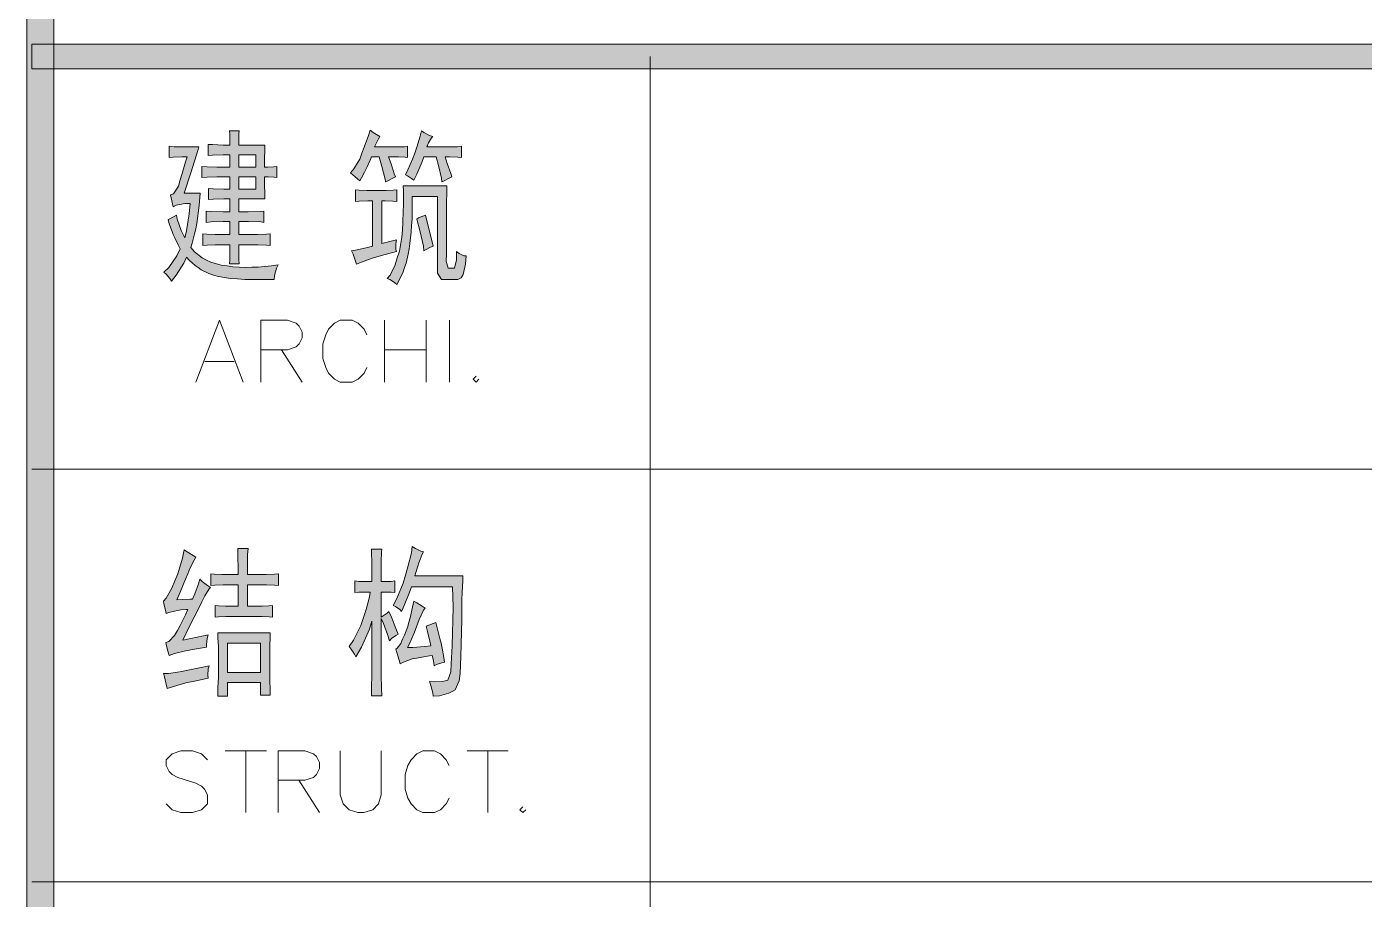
# Model space of a CAD drawing. Header units: millimetres. Extents: x 805 to 6044844, y 120 to 7887884.
# Drawn here: x 6035803 to 6039287, y 7867527 to 7869800 of the extents above; entities that cross this region are included whole.
import ezdxf

# ---------------------------------------------------------------- set-up
doc = ezdxf.new("R2010")
doc.units = ezdxf.units.MM

msp = doc.modelspace()

# ---------------------------------------------------------------- hatches: boundary and pattern name
h = msp.add_hatch(color=0)
h.dxf.hatch_style = 2
h.paths.add_polyline_path([(6035873.4, 7800292.4), (6035803.1, 7800292.4), (6035803.1, 7886384.4), (6035873.4, 7886384.4)])
h = msp.add_hatch(color=0)
h.dxf.hatch_style = 2
h.paths.add_polyline_path([(6035816, 7869690.5), (6035816, 7869754.9), (6043344, 7869754.9), (6043344, 7869690.5)])
h = msp.add_hatch(color=0)
h.paths.add_polyline_path([(6036332.3, 7869491.9), (6036332.3, 7869502.6), (6036331.7, 7869521.4), (6036331.2, 7869528.9), (6036356.4, 7869528.9), (6036355.9, 7869521.4), (6036355.4, 7869502.6), (6036355.4, 7869491.9), (6036423.5, 7869491.9), (6036423, 7869481.7), (6036422.4, 7869453.3), (6036422.4, 7869434.5), (6036431, 7869434.5), (6036447.1, 7869435.5), (6036454.1, 7869436.1), (6036454.1, 7869407.6), (6036447.7, 7869408.2), (6036432.1, 7869409.2), (6036422.4, 7869409.2), (6036422.4, 7869390.5), (6036423, 7869362), (6036423.5, 7869351.8), (6036355.4, 7869351.8), (6036355.4, 7869318), (6036380, 7869318), (6036412.8, 7869318.5), (6036420.8, 7869319.6), (6036420.8, 7869290.6), (6036413.3, 7869291.7), (6036380.6, 7869292.8), (6036355.4, 7869292.8), (6036355.4, 7869259), (6036393.5, 7869259), (6036405.3, 7869259), (6036427.3, 7869259.5), (6036437.5, 7869260.6), (6036437.5, 7869230), (6036427.3, 7869231.1), (6036405.3, 7869231.6), (6036393.5, 7869231.6), (6036355.4, 7869231.6), (6036355.4, 7869217.7), (6036355.9, 7869193), (6036356.4, 7869182.8), (6036331.2, 7869182.8), (6036331.7, 7869193), (6036332.3, 7869217.7), (6036332.3, 7869231.6), (6036303.3, 7869231.6), (6036293.6, 7869231.6), (6036272.7, 7869231.1), (6036261.4, 7869230), (6036261.4, 7869260.6), (6036272.2, 7869259.5), (6036293.6, 7869259), (6036304.4, 7869259), (6036332.3, 7869259), (6036332.3, 7869292.8), (6036314.6, 7869292.8), (6036283.4, 7869291.7), (6036270.6, 7869290.6), (6036270.6, 7869319.6), (6036284, 7869318.5), (6036315.1, 7869318), (6036332.3, 7869318), (6036332.3, 7869351.8), (6036316.2, 7869351.8), (6036288.3, 7869350.7), (6036276.5, 7869350.2), (6036276.5, 7869378.7), (6036288.3, 7869378.1), (6036316.2, 7869377), (6036332.3, 7869377), (6036332.3, 7869409.2), (6036309.7, 7869409.2), (6036297.9, 7869409.2), (6036272.7, 7869408.2), (6036258.8, 7869407.6), (6036258.8, 7869436.1), (6036272.7, 7869435.5), (6036297.9, 7869434.5), (6036309.7, 7869434.5), (6036332.3, 7869434.5), (6036332.3, 7869466.7), (6036315.1, 7869466.7), (6036286.7, 7869465.6), (6036275.4, 7869465.1), (6036275.4, 7869493.5), (6036286.7, 7869493), (6036315.1, 7869491.9)])
h.paths.add_polyline_path([(6036399.4, 7869377), (6036399.4, 7869409.2), (6036355.4, 7869409.2), (6036355.4, 7869377)])
h.paths.add_polyline_path([(6036399.4, 7869434.5), (6036399.4, 7869466.7), (6036355.4, 7869466.7), (6036355.4, 7869434.5)])
h = msp.add_hatch(color=0)
h.dxf.hatch_style = 2
h.paths.add_polyline_path([(6036722.4, 7869513.9), (6036719.2, 7869508), (6036712.2, 7869494.6), (6036708.5, 7869487.1), (6036753, 7869487.1), (6036766.5, 7869487.1), (6036787.4, 7869487.6), (6036794.9, 7869488.7), (6036794.9, 7869459.7), (6036788.5, 7869460.8), (6036771.3, 7869461.3), (6036760.5, 7869461.3), (6036745.5, 7869461.3), (6036752, 7869443.1), (6036760.5, 7869416.8), (6036763.2, 7869409.2), (6036756.3, 7869405.5), (6036743.4, 7869399), (6036738, 7869395.8), (6036736.4, 7869403.3), (6036728.3, 7869436.1), (6036721.4, 7869461.3), (6036701, 7869461.3), (6036697.2, 7869452.2), (6036689.7, 7869435.5), (6036686.5, 7869428.6), (6036682.7, 7869421.6), (6036675.2, 7869406.6), (6036670.4, 7869399), (6036665, 7869403.9), (6036652.7, 7869414.1), (6036646.8, 7869419.4), (6036655.4, 7869429.6), (6036670.4, 7869455.4), (6036676.3, 7869471), (6036682.2, 7869486.5), (6036692.9, 7869516.6), (6036697.2, 7869530.5), (6036705.3, 7869524.6), (6036718.2, 7869516.6)])
h = msp.add_hatch(color=0)
h.dxf.hatch_style = 2
h.paths.add_polyline_path([(6036811, 7869400.7), (6036805.6, 7869405), (6036794.9, 7869411.9), (6036789.5, 7869414.1), (6036796, 7869427), (6036808.3, 7869455.4), (6036813.7, 7869471), (6036819.6, 7869486.5), (6036828.2, 7869515.5), (6036831.4, 7869528.9), (6036837.8, 7869524.6), (6036852.3, 7869517.1), (6036860.9, 7869513.9), (6036857.7, 7869511.2), (6036849.6, 7869497.8), (6036845.3, 7869487.1), (6036891, 7869487.1), (6036901.7, 7869487.1), (6036924.2, 7869487.6), (6036935.5, 7869488.7), (6036935.5, 7869459.7), (6036925.8, 7869460.8), (6036904.4, 7869461.3), (6036892.6, 7869461.3), (6036898.5, 7869443.6), (6036907.6, 7869417.8), (6036910.3, 7869409.2), (6036903.3, 7869405.5), (6036890.4, 7869399), (6036884.5, 7869395.8), (6036883.4, 7869405.5), (6036875.9, 7869438.8), (6036869.5, 7869461.3), (6036837.8, 7869461.3), (6036831.9, 7869446.3), (6036819, 7869415.7)])
h = msp.add_hatch(color=0)
h.dxf.hatch_style = 2
h.paths.add_polyline_path([(6036251.2, 7869487.1), (6036249.6, 7869480.1), (6036230.3, 7869420), (6036213.1, 7869366.8), (6036255, 7869366.8), (6036251.8, 7869334.1), (6036245.9, 7869287.4), (6036243.2, 7869274), (6036240, 7869260.6), (6036234.1, 7869235.9), (6036230.8, 7869225.2), (6036240, 7869213.9), (6036260.4, 7869197.8), (6036271.6, 7869191.9), (6036282.9, 7869186.5), (6036309.7, 7869179), (6036324.8, 7869176.9), (6036339.8, 7869174.7), (6036372.5, 7869173.1), (6036389.2, 7869173.6), (6036406.3, 7869174.2), (6036440.7, 7869176.9), (6036457.9, 7869179.5), (6036453.6, 7869171), (6036448.2, 7869152.2), (6036447.7, 7869142), (6036418.7, 7869141.4), (6036370.9, 7869142), (6036352.1, 7869143.1), (6036333.4, 7869144.1), (6036302.2, 7869149.5), (6036289.9, 7869153.2), (6036277.5, 7869157), (6036257.1, 7869166.7), (6036249.6, 7869172.6), (6036241.6, 7869178.5), (6036226.6, 7869191.9), (6036219.6, 7869199.9), (6036212.1, 7869184.4), (6036192.2, 7869153.2), (6036180.4, 7869137.1), (6036176.1, 7869144.1), (6036165.9, 7869155.9), (6036160, 7869160.8), (6036172.9, 7869172.6), (6036194.4, 7869203.2), (6036202.9, 7869221.4), (6036197.6, 7869231.6), (6036188.4, 7869250.4), (6036184.7, 7869259), (6036181.5, 7869267), (6036174.5, 7869286.9), (6036171.3, 7869297.6), (6036174.5, 7869298.7), (6036185.2, 7869304.6), (6036193.3, 7869309.4), (6036194.9, 7869299.2), (6036205.6, 7869269.7), (6036214.7, 7869250.4), (6036219, 7869268.1), (6036226, 7869312.6), (6036228.7, 7869340), (6036214.7, 7869340), (6036192.2, 7869335.7), (6036184.2, 7869331.4), (6036177.7, 7869362), (6036185.2, 7869365.2), (6036198.1, 7869385.1), (6036202.9, 7869401.7), (6036208.3, 7869417.8), (6036216.9, 7869447.9), (6036220.6, 7869461.3), (6036208.3, 7869461.3), (6036184.7, 7869460.8), (6036174, 7869459.7), (6036174, 7869488.7), (6036186.8, 7869487.6), (6036225.5, 7869487.1)])
h = msp.add_hatch(color=0)
h.dxf.hatch_style = 2
h.paths.add_polyline_path([(6036897.4, 7869385.6), (6036896.9, 7869370.1), (6036896.3, 7869340.6), (6036896.3, 7869326.6), (6036896.3, 7869208), (6036895.3, 7869189.7), (6036901.2, 7869171), (6036907.6, 7869171), (6036912.4, 7869171), (6036917.3, 7869171), (6036922.1, 7869193), (6036922.6, 7869215), (6036929.1, 7869209.6), (6036941.9, 7869203.7), (6036947.9, 7869203.2), (6036945.7, 7869181.2), (6036940.3, 7869154.9), (6036937.1, 7869150.6), (6036934.4, 7869146.3), (6036925.8, 7869142), (6036920.5, 7869142), (6036893.6, 7869142), (6036883.4, 7869142), (6036873.3, 7869158.1), (6036873.3, 7869174.2), (6036873.3, 7869358.3), (6036807.2, 7869358.3), (6036807.2, 7869337.3), (6036806.7, 7869299.2), (6036805.6, 7869282.6), (6036804.6, 7869265.4), (6036801.3, 7869235.4), (6036799.2, 7869221.4), (6036797, 7869208), (6036791.1, 7869183.8), (6036787.4, 7869172.6), (6036783.6, 7869161.8), (6036773.4, 7869139.8), (6036767, 7869128.6), (6036761.1, 7869133.9), (6036748.7, 7869141.4), (6036741.8, 7869144.1), (6036749.3, 7869153.2), (6036762.7, 7869180.1), (6036768.1, 7869197.8), (6036774, 7869215.5), (6036780.4, 7869252), (6036781.5, 7869270.8), (6036782.6, 7869289), (6036783.6, 7869320.7), (6036784.2, 7869334.1), (6036784.2, 7869347), (6036784.2, 7869372.8), (6036783.6, 7869385.6)])
h = msp.add_hatch(color=0)
h.dxf.hatch_style = 2
h.paths.add_polyline_path([(6036730, 7869373.8), (6036739.1, 7869373.8), (6036757.3, 7869374.4), (6036767, 7869375.4), (6036767, 7869344.8), (6036756.3, 7869345.9), (6036736.4, 7869346.5), (6036727.8, 7869346.5), (6036727.8, 7869235.4), (6036765.9, 7869245), (6036764.8, 7869235.4), (6036764.8, 7869219.8), (6036765.9, 7869215), (6036756.8, 7869212.3), (6036733.2, 7869205.8), (6036718.2, 7869201.6), (6036703.1, 7869197.3), (6036675.2, 7869187.1), (6036661.8, 7869181.2), (6036659.7, 7869189.7), (6036653.7, 7869207.5), (6036648.9, 7869216.6), (6036659.7, 7869218.2), (6036687, 7869224.1), (6036703.7, 7869228.4), (6036703.7, 7869346.5), (6036691.3, 7869346.5), (6036669.3, 7869345.9), (6036659.1, 7869344.8), (6036659.1, 7869375.4), (6036669.3, 7869374.4), (6036689.2, 7869373.8), (6036698.3, 7869373.8)])
h = msp.add_hatch(color=0)
h.dxf.hatch_style = 2
h.paths.add_polyline_path([(6036862, 7869228.4), (6036855, 7869225.7), (6036843.2, 7869219.8), (6036837.8, 7869216.6), (6036836.8, 7869228.4), (6036827.1, 7869269.7), (6036819, 7869299.2), (6036823.9, 7869301.9), (6036835.1, 7869306.7), (6036841.6, 7869309.4)])
h = msp.add_hatch(color=0)
h.dxf.hatch_style = 2
h.paths.add_polyline_path([(6036243.7, 7868418.5), (6036238.9, 7868410.5), (6036227.6, 7868388.5), (6036222.3, 7868374.5), (6036216.4, 7868361.1), (6036202.4, 7868327.3), (6036194.4, 7868307.4), (6036208.3, 7868308), (6036228.7, 7868309.1), (6036234.6, 7868309.1), (6036240.5, 7868322.5), (6036250.2, 7868348.8), (6036253.9, 7868361.1), (6036260.4, 7868355.2), (6036274.3, 7868344.5), (6036281.8, 7868339.1), (6036278.6, 7868335.9), (6036267.3, 7868317.1), (6036259.3, 7868302.1), (6036251.8, 7868287), (6036226.6, 7868237.1), (6036209.4, 7868202.3), (6036230.3, 7868206.5), (6036263.6, 7868213.5), (6036275.4, 7868216.2), (6036273.2, 7868206.5), (6036271.6, 7868190.4), (6036271.6, 7868184), (6036265.7, 7868182.9), (6036245.3, 7868179.7), (6036230.8, 7868177), (6036216.4, 7868174.3), (6036187.9, 7868166.8), (6036174, 7868162), (6036171.3, 7868170.6), (6036167, 7868187.2), (6036165.4, 7868195.8), (6036172.9, 7868198.5), (6036187.9, 7868214.1), (6036195.4, 7868226.9), (6036202.9, 7868239.8), (6036216.4, 7868267.7), (6036222.3, 7868281.7), (6036218, 7868281.7), (6036204.5, 7868280.6), (6036196, 7868279.5), (6036187.9, 7868277.9), (6036172.9, 7868274.2), (6036166.4, 7868271.5), (6036164.3, 7868280.1), (6036160.5, 7868296.2), (6036158.9, 7868303.7), (6036165.9, 7868311.2), (6036180.9, 7868337.5), (6036188.4, 7868356.3), (6036196.5, 7868374.5), (6036208.8, 7868415.3), (6036213.1, 7868437.3), (6036220.6, 7868432), (6036236.2, 7868422.8)])
h = msp.add_hatch(color=0)
h.dxf.hatch_style = 2
h.paths.add_polyline_path([(6036353.7, 7868372.9), (6036353.7, 7868387.4), (6036353.2, 7868421.2), (6036352.7, 7868440.5), (6036379.5, 7868440.5), (6036378.4, 7868425.5), (6036377.9, 7868391.7), (6036377.9, 7868372.9), (6036414.9, 7868372.9), (6036426.7, 7868372.9), (6036448.7, 7868374), (6036458.9, 7868374.5), (6036458.9, 7868344.5), (6036448.7, 7868345), (6036427.3, 7868346.1), (6036416, 7868346.1), (6036377.9, 7868346.1), (6036377.9, 7868290.3), (6036406.9, 7868290.3), (6036416, 7868290.3), (6036433.7, 7868291.3), (6036442.8, 7868291.9), (6036442.8, 7868261.8), (6036434.8, 7868262.4), (6036416.5, 7868263.4), (6036405.8, 7868263.4), (6036332.3, 7868263.4), (6036321.5, 7868263.4), (6036302.8, 7868262.4), (6036294.2, 7868261.8), (6036294.2, 7868291.9), (6036302.8, 7868291.3), (6036320.5, 7868290.3), (6036329.6, 7868290.3), (6036353.7, 7868290.3), (6036353.7, 7868346.1), (6036325.8, 7868346.1), (6036314.6, 7868346.1), (6036293.1, 7868345), (6036282.9, 7868344.5), (6036282.9, 7868374.5), (6036291, 7868374), (6036311.3, 7868372.9), (6036323.7, 7868372.9)])
h = msp.add_hatch(color=0)
h.dxf.hatch_style = 2
h.paths.add_polyline_path([(6036747.7, 7868200.6), (6036742.8, 7868216.7), (6036732.1, 7868245.7), (6036726.2, 7868258.1), (6036726.2, 7868129.8), (6036726.2, 7868112.1), (6036727.3, 7868075.6), (6036727.8, 7868057.3), (6036701, 7868057.3), (6036701.5, 7868076.7), (6036702.1, 7868113.2), (6036702.1, 7868129.8), (6036702.1, 7868251.6), (6036695.6, 7868230.2), (6036674.7, 7868184), (6036660.7, 7868158.8), (6036657, 7868165.2), (6036647.8, 7868178.6), (6036643, 7868185.6), (6036654.3, 7868202.3), (6036673.1, 7868239.8), (6036680, 7868260.7), (6036687.6, 7868281.7), (6036696.1, 7868315), (6036697.2, 7868327.3), (6036687, 7868327.3), (6036667.7, 7868326.8), (6036658, 7868325.7), (6036658, 7868356.3), (6036667.7, 7868355.2), (6036689.7, 7868354.7), (6036702.1, 7868354.7), (6036702.1, 7868393.3), (6036702.1, 7868406.2), (6036701.5, 7868428.7), (6036701, 7868438.9), (6036727.8, 7868438.9), (6036727.3, 7868430.3), (6036726.2, 7868407.8), (6036726.2, 7868393.3), (6036726.2, 7868354.7), (6036734.8, 7868354.7), (6036752.5, 7868355.2), (6036761.6, 7868356.3), (6036761.6, 7868325.7), (6036752.5, 7868326.8), (6036734.8, 7868327.3), (6036726.2, 7868327.3), (6036726.2, 7868261.8), (6036731.6, 7868265), (6036741.8, 7868272.6), (6036746.6, 7868276.9), (6036753, 7868261.8), (6036764.8, 7868232.3), (6036770.7, 7868217.8), (6036764.8, 7868214.1), (6036753.6, 7868206)])
h = msp.add_hatch(color=0)
h.dxf.hatch_style = 2
h.paths.add_polyline_path([(6036836.8, 7868432), (6036833.5, 7868426), (6036827.6, 7868412.1), (6036824.4, 7868403.5), (6036821.7, 7868394.9), (6036816.4, 7868378.3), (6036813.7, 7868369.7), (6036939.3, 7868369.7), (6036938.7, 7868356.8), (6036937.1, 7868325.7), (6036936.6, 7868307.4), (6036936.6, 7868255.9), (6036933.9, 7868159.3), (6036931.8, 7868114.8), (6036929.1, 7868096), (6036918.9, 7868072.9), (6036910.8, 7868068.1), (6036902.8, 7868063.8), (6036878.6, 7868057.3), (6036862, 7868055.7), (6036860.9, 7868064.9), (6036855.5, 7868084.2), (6036851.8, 7868094.4), (6036865.2, 7868093.3), (6036885.6, 7868094.4), (6036892.6, 7868096), (6036899.5, 7868097.6), (6036907.6, 7868119.6), (6036908.7, 7868140), (6036911.4, 7868187.2), (6036913.5, 7868287.6), (6036912.4, 7868341.3), (6036805.1, 7868341.3), (6036799.2, 7868324.1), (6036786.3, 7868291.9), (6036779.3, 7868276.9), (6036774.5, 7868281.7), (6036763.8, 7868289.7), (6036757.9, 7868291.9), (6036767.5, 7868310.7), (6036783.6, 7868350.4), (6036789.5, 7868371.3), (6036796, 7868392.8), (6036805.1, 7868429.8), (6036807.2, 7868445.9), (6036815.3, 7868440.5), (6036829.8, 7868434.1)])
h = msp.add_hatch(color=0)
h.dxf.hatch_style = 2
h.paths.add_polyline_path([(6036859.3, 7868162), (6036852.3, 7868160.9), (6036832.5, 7868157.7), (6036819.6, 7868155), (6036806.7, 7868152.9), (6036784.7, 7868144.8), (6036775.6, 7868140), (6036773.4, 7868150.2), (6036767.5, 7868169.5), (6036764.3, 7868178.6), (6036768.1, 7868180.8), (6036777.2, 7868193.1), (6036782, 7868204.4), (6036787.4, 7868215.1), (6036795.4, 7868237.7), (6036798.7, 7868248.9), (6036801.9, 7868260.2), (6036808.3, 7868287.6), (6036811, 7868303.7), (6036819, 7868299.4), (6036833.5, 7868290.3), (6036840.5, 7868285.4), (6036836.8, 7868280.1), (6036825.5, 7868255.9), (6036818, 7868237.1), (6036811, 7868218.4), (6036799.2, 7868190.4), (6036794.9, 7868182.4), (6036808.9, 7868182.9), (6036838.9, 7868185.6), (6036855.5, 7868187.2), (6036852.9, 7868199), (6036847, 7868224.3), (6036843.2, 7868238.2), (6036868.4, 7868247.9), (6036872.2, 7868233.9), (6036879.2, 7868206.5), (6036882.4, 7868194.2), (6036885.6, 7868181.3), (6036889.9, 7868156.6), (6036891, 7868144.8), (6036884, 7868143.2), (6036870.6, 7868138.4), (6036864.7, 7868135.2), (6036863.1, 7868142.7), (6036860.9, 7868156.1)])
h = msp.add_hatch(color=0)
h.paths.add_polyline_path([(6036437.5, 7868221), (6036436.9, 7868210.3), (6036436.4, 7868185.6), (6036436.4, 7868172.2), (6036436.4, 7868114.8), (6036436.4, 7868098.7), (6036436.9, 7868070.8), (6036437.5, 7868059), (6036412.2, 7868059), (6036412.2, 7868091.2), (6036325.8, 7868091.2), (6036325.8, 7868055.7), (6036300.6, 7868055.7), (6036301.2, 7868077.7), (6036302.2, 7868106.2), (6036302.2, 7868113.2), (6036302.2, 7868175.4), (6036302.2, 7868185.6), (6036301.2, 7868208.2), (6036300.6, 7868221)])
h.paths.add_polyline_path([(6036412.2, 7868118), (6036412.2, 7868194.2), (6036325.8, 7868194.2), (6036325.8, 7868118)])
h = msp.add_hatch(color=0)
h.dxf.hatch_style = 2
h.paths.add_polyline_path([(6036278.1, 7868135.2), (6036275.9, 7868127.1), (6036274.9, 7868111), (6036275.4, 7868103), (6036263.6, 7868100.3), (6036236.2, 7868094.4), (6036220.6, 7868091.2), (6036205.6, 7868087.4), (6036179.9, 7868079.9), (6036169.1, 7868075.6), (6036166.4, 7868086.9), (6036161.6, 7868106.2), (6036158.9, 7868114.8), (6036172.3, 7868115.3), (6036196, 7868118.5), (6036206.7, 7868120.7), (6036218, 7868122.8), (6036253.4, 7868129.8)])

# ---------------------------------------------------------------- linework, layer by layer
at = {"color": 0, "lineweight": 0}
for points in [[(6035873.4, 7800292.4), (6035803.1, 7800292.4), (6035803.1, 7886384.4), (6035873.4, 7886384.4)], [(6035816, 7869690.5), (6035816, 7869754.9), (6043344, 7869754.9), (6043344, 7869690.5)], [(6036332.3, 7869491.9), (6036332.3, 7869502.6), (6036331.7, 7869521.4), (6036331.2, 7869528.9), (6036356.4, 7869528.9), (6036355.9, 7869521.4), (6036355.4, 7869502.6), (6036355.4, 7869491.9), (6036423.5, 7869491.9), (6036423, 7869481.7), (6036422.4, 7869453.3), (6036422.4, 7869434.5), (6036431, 7869434.5), (6036447.1, 7869435.5), (6036454.1, 7869436.1), (6036454.1, 7869407.6), (6036447.7, 7869408.2), (6036432.1, 7869409.2), (6036422.4, 7869409.2), (6036422.4, 7869390.5), (6036423, 7869362), (6036423.5, 7869351.8), (6036355.4, 7869351.8), (6036355.4, 7869318), (6036380, 7869318), (6036412.8, 7869318.5), (6036420.8, 7869319.6), (6036420.8, 7869290.6), (6036413.3, 7869291.7), (6036380.6, 7869292.8), (6036355.4, 7869292.8), (6036355.4, 7869259), (6036393.5, 7869259), (6036405.3, 7869259), (6036427.3, 7869259.5), (6036437.5, 7869260.6), (6036437.5, 7869230), (6036427.3, 7869231.1), (6036405.3, 7869231.6), (6036393.5, 7869231.6), (6036355.4, 7869231.6), (6036355.4, 7869217.7), (6036355.9, 7869193), (6036356.4, 7869182.8), (6036331.2, 7869182.8), (6036331.7, 7869193), (6036332.3, 7869217.7), (6036332.3, 7869231.6), (6036303.3, 7869231.6), (6036293.6, 7869231.6), (6036272.7, 7869231.1), (6036261.4, 7869230), (6036261.4, 7869260.6), (6036272.2, 7869259.5), (6036293.6, 7869259), (6036304.4, 7869259), (6036332.3, 7869259), (6036332.3, 7869292.8), (6036314.6, 7869292.8), (6036283.4, 7869291.7), (6036270.6, 7869290.6), (6036270.6, 7869319.6), (6036284, 7869318.5), (6036315.1, 7869318), (6036332.3, 7869318), (6036332.3, 7869351.8), (6036316.2, 7869351.8), (6036288.3, 7869350.7), (6036276.5, 7869350.2), (6036276.5, 7869378.7), (6036288.3, 7869378.1), (6036316.2, 7869377), (6036332.3, 7869377), (6036332.3, 7869409.2), (6036309.7, 7869409.2), (6036297.9, 7869409.2), (6036272.7, 7869408.2), (6036258.8, 7869407.6), (6036258.8, 7869436.1), (6036272.7, 7869435.5), (6036297.9, 7869434.5), (6036309.7, 7869434.5), (6036332.3, 7869434.5), (6036332.3, 7869466.7), (6036315.1, 7869466.7), (6036286.7, 7869465.6), (6036275.4, 7869465.1), (6036275.4, 7869493.5), (6036286.7, 7869493), (6036315.1, 7869491.9)], [(6036722.4, 7869513.9), (6036719.2, 7869508), (6036712.2, 7869494.6), (6036708.5, 7869487.1), (6036753, 7869487.1), (6036766.5, 7869487.1), (6036787.4, 7869487.6), (6036794.9, 7869488.7), (6036794.9, 7869459.7), (6036788.5, 7869460.8), (6036771.3, 7869461.3), (6036760.5, 7869461.3), (6036745.5, 7869461.3), (6036752, 7869443.1), (6036760.5, 7869416.8), (6036763.2, 7869409.2), (6036756.3, 7869405.5), (6036743.4, 7869399), (6036738, 7869395.8), (6036736.4, 7869403.3), (6036728.3, 7869436.1), (6036721.4, 7869461.3), (6036701, 7869461.3), (6036697.2, 7869452.2), (6036689.7, 7869435.5), (6036686.5, 7869428.6), (6036682.7, 7869421.6), (6036675.2, 7869406.6), (6036670.4, 7869399), (6036665, 7869403.9), (6036652.7, 7869414.1), (6036646.8, 7869419.4), (6036655.4, 7869429.6), (6036670.4, 7869455.4), (6036676.3, 7869471), (6036682.2, 7869486.5), (6036692.9, 7869516.6), (6036697.2, 7869530.5), (6036705.3, 7869524.6), (6036718.2, 7869516.6)], [(6036811, 7869400.7), (6036805.6, 7869405), (6036794.9, 7869411.9), (6036789.5, 7869414.1), (6036796, 7869427), (6036808.3, 7869455.4), (6036813.7, 7869471), (6036819.6, 7869486.5), (6036828.2, 7869515.5), (6036831.4, 7869528.9), (6036837.8, 7869524.6), (6036852.3, 7869517.1), (6036860.9, 7869513.9), (6036857.7, 7869511.2), (6036849.6, 7869497.8), (6036845.3, 7869487.1), (6036891, 7869487.1), (6036901.7, 7869487.1), (6036924.2, 7869487.6), (6036935.5, 7869488.7), (6036935.5, 7869459.7), (6036925.8, 7869460.8), (6036904.4, 7869461.3), (6036892.6, 7869461.3), (6036898.5, 7869443.6), (6036907.6, 7869417.8), (6036910.3, 7869409.2), (6036903.3, 7869405.5), (6036890.4, 7869399), (6036884.5, 7869395.8), (6036883.4, 7869405.5), (6036875.9, 7869438.8), (6036869.5, 7869461.3), (6036837.8, 7869461.3), (6036831.9, 7869446.3), (6036819, 7869415.7)], [(6036251.2, 7869487.1), (6036249.6, 7869480.1), (6036230.3, 7869420), (6036213.1, 7869366.8), (6036255, 7869366.8), (6036251.8, 7869334.1), (6036245.9, 7869287.4), (6036243.2, 7869274), (6036240, 7869260.6), (6036234.1, 7869235.9), (6036230.8, 7869225.2), (6036240, 7869213.9), (6036260.4, 7869197.8), (6036271.6, 7869191.9), (6036282.9, 7869186.5), (6036309.7, 7869179), (6036324.8, 7869176.9), (6036339.8, 7869174.7), (6036372.5, 7869173.1), (6036389.2, 7869173.6), (6036406.3, 7869174.2), (6036440.7, 7869176.9), (6036457.9, 7869179.5), (6036453.6, 7869171), (6036448.2, 7869152.2), (6036447.7, 7869142), (6036418.7, 7869141.4), (6036370.9, 7869142), (6036352.1, 7869143.1), (6036333.4, 7869144.1), (6036302.2, 7869149.5), (6036289.9, 7869153.2), (6036277.5, 7869157), (6036257.1, 7869166.7), (6036249.6, 7869172.6), (6036241.6, 7869178.5), (6036226.6, 7869191.9), (6036219.6, 7869199.9), (6036212.1, 7869184.4), (6036192.2, 7869153.2), (6036180.4, 7869137.1), (6036176.1, 7869144.1), (6036165.9, 7869155.9), (6036160, 7869160.8), (6036172.9, 7869172.6), (6036194.4, 7869203.2), (6036202.9, 7869221.4), (6036197.6, 7869231.6), (6036188.4, 7869250.4), (6036184.7, 7869259), (6036181.5, 7869267), (6036174.5, 7869286.9), (6036171.3, 7869297.6), (6036174.5, 7869298.7), (6036185.2, 7869304.6), (6036193.3, 7869309.4), (6036194.9, 7869299.2), (6036205.6, 7869269.7), (6036214.7, 7869250.4), (6036219, 7869268.1), (6036226, 7869312.6), (6036228.7, 7869340), (6036214.7, 7869340), (6036192.2, 7869335.7), (6036184.2, 7869331.4), (6036177.7, 7869362), (6036185.2, 7869365.2), (6036198.1, 7869385.1), (6036202.9, 7869401.7), (6036208.3, 7869417.8), (6036216.9, 7869447.9), (6036220.6, 7869461.3), (6036208.3, 7869461.3), (6036184.7, 7869460.8), (6036174, 7869459.7), (6036174, 7869488.7), (6036186.8, 7869487.6), (6036225.5, 7869487.1)], [(6036399.4, 7869434.5), (6036399.4, 7869466.7), (6036355.4, 7869466.7), (6036355.4, 7869434.5)], [(6036399.4, 7869377), (6036399.4, 7869409.2), (6036355.4, 7869409.2), (6036355.4, 7869377)], [(6036897.4, 7869385.6), (6036896.9, 7869370.1), (6036896.3, 7869340.6), (6036896.3, 7869326.6), (6036896.3, 7869208), (6036895.3, 7869189.7), (6036901.2, 7869171), (6036907.6, 7869171), (6036912.4, 7869171), (6036917.3, 7869171), (6036922.1, 7869193), (6036922.6, 7869215), (6036929.1, 7869209.6), (6036941.9, 7869203.7), (6036947.9, 7869203.2), (6036945.7, 7869181.2), (6036940.3, 7869154.9), (6036937.1, 7869150.6), (6036934.4, 7869146.3), (6036925.8, 7869142), (6036920.5, 7869142), (6036893.6, 7869142), (6036883.4, 7869142), (6036873.3, 7869158.1), (6036873.3, 7869174.2), (6036873.3, 7869358.3), (6036807.2, 7869358.3), (6036807.2, 7869337.3), (6036806.7, 7869299.2), (6036805.6, 7869282.6), (6036804.6, 7869265.4), (6036801.3, 7869235.4), (6036799.2, 7869221.4), (6036797, 7869208), (6036791.1, 7869183.8), (6036787.4, 7869172.6), (6036783.6, 7869161.8), (6036773.4, 7869139.8), (6036767, 7869128.6), (6036761.1, 7869133.9), (6036748.7, 7869141.4), (6036741.8, 7869144.1), (6036749.3, 7869153.2), (6036762.7, 7869180.1), (6036768.1, 7869197.8), (6036774, 7869215.5), (6036780.4, 7869252), (6036781.5, 7869270.8), (6036782.6, 7869289), (6036783.6, 7869320.7), (6036784.2, 7869334.1), (6036784.2, 7869347), (6036784.2, 7869372.8), (6036783.6, 7869385.6)], [(6036730, 7869373.8), (6036739.1, 7869373.8), (6036757.3, 7869374.4), (6036767, 7869375.4), (6036767, 7869344.8), (6036756.3, 7869345.9), (6036736.4, 7869346.5), (6036727.8, 7869346.5), (6036727.8, 7869235.4), (6036765.9, 7869245), (6036764.8, 7869235.4), (6036764.8, 7869219.8), (6036765.9, 7869215), (6036756.8, 7869212.3), (6036733.2, 7869205.8), (6036718.2, 7869201.6), (6036703.1, 7869197.3), (6036675.2, 7869187.1), (6036661.8, 7869181.2), (6036659.7, 7869189.7), (6036653.7, 7869207.5), (6036648.9, 7869216.6), (6036659.7, 7869218.2), (6036687, 7869224.1), (6036703.7, 7869228.4), (6036703.7, 7869346.5), (6036691.3, 7869346.5), (6036669.3, 7869345.9), (6036659.1, 7869344.8), (6036659.1, 7869375.4), (6036669.3, 7869374.4), (6036689.2, 7869373.8), (6036698.3, 7869373.8)], [(6036862, 7869228.4), (6036855, 7869225.7), (6036843.2, 7869219.8), (6036837.8, 7869216.6), (6036836.8, 7869228.4), (6036827.1, 7869269.7), (6036819, 7869299.2), (6036823.9, 7869301.9), (6036835.1, 7869306.7), (6036841.6, 7869309.4)], [(6036243.7, 7868418.5), (6036238.9, 7868410.5), (6036227.6, 7868388.5), (6036222.3, 7868374.5), (6036216.4, 7868361.1), (6036202.4, 7868327.3), (6036194.4, 7868307.4), (6036208.3, 7868308), (6036228.7, 7868309.1), (6036234.6, 7868309.1), (6036240.5, 7868322.5), (6036250.2, 7868348.8), (6036253.9, 7868361.1), (6036260.4, 7868355.2), (6036274.3, 7868344.5), (6036281.8, 7868339.1), (6036278.6, 7868335.9), (6036267.3, 7868317.1), (6036259.3, 7868302.1), (6036251.8, 7868287), (6036226.6, 7868237.1), (6036209.4, 7868202.3), (6036230.3, 7868206.5), (6036263.6, 7868213.5), (6036275.4, 7868216.2), (6036273.2, 7868206.5), (6036271.6, 7868190.4), (6036271.6, 7868184), (6036265.7, 7868182.9), (6036245.3, 7868179.7), (6036230.8, 7868177), (6036216.4, 7868174.3), (6036187.9, 7868166.8), (6036174, 7868162), (6036171.3, 7868170.6), (6036167, 7868187.2), (6036165.4, 7868195.8), (6036172.9, 7868198.5), (6036187.9, 7868214.1), (6036195.4, 7868226.9), (6036202.9, 7868239.8), (6036216.4, 7868267.7), (6036222.3, 7868281.7), (6036218, 7868281.7), (6036204.5, 7868280.6), (6036196, 7868279.5), (6036187.9, 7868277.9), (6036172.9, 7868274.2), (6036166.4, 7868271.5), (6036164.3, 7868280.1), (6036160.5, 7868296.2), (6036158.9, 7868303.7), (6036165.9, 7868311.2), (6036180.9, 7868337.5), (6036188.4, 7868356.3), (6036196.5, 7868374.5), (6036208.8, 7868415.3), (6036213.1, 7868437.3), (6036220.6, 7868432), (6036236.2, 7868422.8)], [(6036353.7, 7868372.9), (6036353.7, 7868387.4), (6036353.2, 7868421.2), (6036352.7, 7868440.5), (6036379.5, 7868440.5), (6036378.4, 7868425.5), (6036377.9, 7868391.7), (6036377.9, 7868372.9), (6036414.9, 7868372.9), (6036426.7, 7868372.9), (6036448.7, 7868374), (6036458.9, 7868374.5), (6036458.9, 7868344.5), (6036448.7, 7868345), (6036427.3, 7868346.1), (6036416, 7868346.1), (6036377.9, 7868346.1), (6036377.9, 7868290.3), (6036406.9, 7868290.3), (6036416, 7868290.3), (6036433.7, 7868291.3), (6036442.8, 7868291.9), (6036442.8, 7868261.8), (6036434.8, 7868262.4), (6036416.5, 7868263.4), (6036405.8, 7868263.4), (6036332.3, 7868263.4), (6036321.5, 7868263.4), (6036302.8, 7868262.4), (6036294.2, 7868261.8), (6036294.2, 7868291.9), (6036302.8, 7868291.3), (6036320.5, 7868290.3), (6036329.6, 7868290.3), (6036353.7, 7868290.3), (6036353.7, 7868346.1), (6036325.8, 7868346.1), (6036314.6, 7868346.1), (6036293.1, 7868345), (6036282.9, 7868344.5), (6036282.9, 7868374.5), (6036291, 7868374), (6036311.3, 7868372.9), (6036323.7, 7868372.9)], [(6036747.7, 7868200.6), (6036742.8, 7868216.7), (6036732.1, 7868245.7), (6036726.2, 7868258.1), (6036726.2, 7868129.8), (6036726.2, 7868112.1), (6036727.3, 7868075.6), (6036727.8, 7868057.3), (6036701, 7868057.3), (6036701.5, 7868076.7), (6036702.1, 7868113.2), (6036702.1, 7868129.8), (6036702.1, 7868251.6), (6036695.6, 7868230.2), (6036674.7, 7868184), (6036660.7, 7868158.8), (6036657, 7868165.2), (6036647.8, 7868178.6), (6036643, 7868185.6), (6036654.3, 7868202.3), (6036673.1, 7868239.8), (6036680, 7868260.7), (6036687.6, 7868281.7), (6036696.1, 7868315), (6036697.2, 7868327.3), (6036687, 7868327.3), (6036667.7, 7868326.8), (6036658, 7868325.7), (6036658, 7868356.3), (6036667.7, 7868355.2), (6036689.7, 7868354.7), (6036702.1, 7868354.7), (6036702.1, 7868393.3), (6036702.1, 7868406.2), (6036701.5, 7868428.7), (6036701, 7868438.9), (6036727.8, 7868438.9), (6036727.3, 7868430.3), (6036726.2, 7868407.8), (6036726.2, 7868393.3), (6036726.2, 7868354.7), (6036734.8, 7868354.7), (6036752.5, 7868355.2), (6036761.6, 7868356.3), (6036761.6, 7868325.7), (6036752.5, 7868326.8), (6036734.8, 7868327.3), (6036726.2, 7868327.3), (6036726.2, 7868261.8), (6036731.6, 7868265), (6036741.8, 7868272.6), (6036746.6, 7868276.9), (6036753, 7868261.8), (6036764.8, 7868232.3), (6036770.7, 7868217.8), (6036764.8, 7868214.1), (6036753.6, 7868206)], [(6036836.8, 7868432), (6036833.5, 7868426), (6036827.6, 7868412.1), (6036824.4, 7868403.5), (6036821.7, 7868394.9), (6036816.4, 7868378.3), (6036813.7, 7868369.7), (6036939.3, 7868369.7), (6036938.7, 7868356.8), (6036937.1, 7868325.7), (6036936.6, 7868307.4), (6036936.6, 7868255.9), (6036933.9, 7868159.3), (6036931.8, 7868114.8), (6036929.1, 7868096), (6036918.9, 7868072.9), (6036910.8, 7868068.1), (6036902.8, 7868063.8), (6036878.6, 7868057.3), (6036862, 7868055.7), (6036860.9, 7868064.9), (6036855.5, 7868084.2), (6036851.8, 7868094.4), (6036865.2, 7868093.3), (6036885.6, 7868094.4), (6036892.6, 7868096), (6036899.5, 7868097.6), (6036907.6, 7868119.6), (6036908.7, 7868140), (6036911.4, 7868187.2), (6036913.5, 7868287.6), (6036912.4, 7868341.3), (6036805.1, 7868341.3), (6036799.2, 7868324.1), (6036786.3, 7868291.9), (6036779.3, 7868276.9), (6036774.5, 7868281.7), (6036763.8, 7868289.7), (6036757.9, 7868291.9), (6036767.5, 7868310.7), (6036783.6, 7868350.4), (6036789.5, 7868371.3), (6036796, 7868392.8), (6036805.1, 7868429.8), (6036807.2, 7868445.9), (6036815.3, 7868440.5), (6036829.8, 7868434.1)], [(6036859.3, 7868162), (6036852.3, 7868160.9), (6036832.5, 7868157.7), (6036819.6, 7868155), (6036806.7, 7868152.9), (6036784.7, 7868144.8), (6036775.6, 7868140), (6036773.4, 7868150.2), (6036767.5, 7868169.5), (6036764.3, 7868178.6), (6036768.1, 7868180.8), (6036777.2, 7868193.1), (6036782, 7868204.4), (6036787.4, 7868215.1), (6036795.4, 7868237.7), (6036798.7, 7868248.9), (6036801.9, 7868260.2), (6036808.3, 7868287.6), (6036811, 7868303.7), (6036819, 7868299.4), (6036833.5, 7868290.3), (6036840.5, 7868285.4), (6036836.8, 7868280.1), (6036825.5, 7868255.9), (6036818, 7868237.1), (6036811, 7868218.4), (6036799.2, 7868190.4), (6036794.9, 7868182.4), (6036808.9, 7868182.9), (6036838.9, 7868185.6), (6036855.5, 7868187.2), (6036852.9, 7868199), (6036847, 7868224.3), (6036843.2, 7868238.2), (6036868.4, 7868247.9), (6036872.2, 7868233.9), (6036879.2, 7868206.5), (6036882.4, 7868194.2), (6036885.6, 7868181.3), (6036889.9, 7868156.6), (6036891, 7868144.8), (6036884, 7868143.2), (6036870.6, 7868138.4), (6036864.7, 7868135.2), (6036863.1, 7868142.7), (6036860.9, 7868156.1)], [(6036437.5, 7868221), (6036436.9, 7868210.3), (6036436.4, 7868185.6), (6036436.4, 7868172.2), (6036436.4, 7868114.8), (6036436.4, 7868098.7), (6036436.9, 7868070.8), (6036437.5, 7868059), (6036412.2, 7868059), (6036412.2, 7868091.2), (6036325.8, 7868091.2), (6036325.8, 7868055.7), (6036300.6, 7868055.7), (6036301.2, 7868077.7), (6036302.2, 7868106.2), (6036302.2, 7868113.2), (6036302.2, 7868175.4), (6036302.2, 7868185.6), (6036301.2, 7868208.2), (6036300.6, 7868221)], [(6036412.2, 7868118), (6036412.2, 7868194.2), (6036325.8, 7868194.2), (6036325.8, 7868118)], [(6036278.1, 7868135.2), (6036275.9, 7868127.1), (6036274.9, 7868111), (6036275.4, 7868103), (6036263.6, 7868100.3), (6036236.2, 7868094.4), (6036220.6, 7868091.2), (6036205.6, 7868087.4), (6036179.9, 7868079.9), (6036169.1, 7868075.6), (6036166.4, 7868086.9), (6036161.6, 7868106.2), (6036158.9, 7868114.8), (6036172.3, 7868115.3), (6036196, 7868118.5), (6036206.7, 7868120.7), (6036218, 7868122.8), (6036253.4, 7868129.8)]]:
    msp.add_lwpolyline(points, close=True, dxfattribs=at)
for points in [[(6037426.6, 7869722.7), (6037426.6, 7866526.7)], [(6036243.7, 7868874.2), (6036305.4, 7869035.7), (6036366.6, 7868874.2)], [(6036412.8, 7868874.2), (6036412.8, 7869035.7), (6036482, 7869035.7), (6036505.1, 7869027.7), (6036512.6, 7869020.2), (6036520.1, 7869004.6), (6036520.1, 7868989.6), (6036512.6, 7868974), (6036505.1, 7868966.5), (6036482, 7868958.4), (6036412.8, 7868958.4)], [(6036689.2, 7868997.1), (6036681.7, 7869012.6), (6036666.1, 7869027.7), (6036651.1, 7869035.7), (6036619.9, 7869035.7), (6036604.9, 7869027.7), (6036589.3, 7869012.6), (6036581.8, 7868997.1), (6036574.3, 7868974), (6036574.3, 7868935.9), (6036581.8, 7868912.8), (6036589.3, 7868897.3), (6036604.9, 7868881.7), (6036619.9, 7868874.2), (6036651.1, 7868874.2), (6036666.1, 7868881.7), (6036681.7, 7868897.3), (6036689.2, 7868912.8)], [(6036735.3, 7868874.2), (6036735.3, 7869035.7)], [(6036843.2, 7869035.7), (6036843.2, 7868874.2)], [(6036904.4, 7868874.2), (6036904.4, 7869035.7)], [(6036266.8, 7868927.8), (6036343.5, 7868927.8)], [(6036466.4, 7868958.4), (6036520.1, 7868874.2)], [(6036735.3, 7868958.4), (6036843.2, 7868958.4)], [(6036973.6, 7868889.7), (6036966.1, 7868881.7), (6036973.6, 7868874.2), (6036981.1, 7868881.7)], [(6035816, 7868647.7), (6043344, 7868647.7)], [(6036273.8, 7867890.4), (6036258.2, 7867906), (6036235.1, 7867913.5), (6036204.5, 7867913.5), (6036181.5, 7867906), (6036166.4, 7867890.4), (6036166.4, 7867875.4), (6036174, 7867859.8), (6036181.5, 7867852.3), (6036197, 7867844.3), (6036243.2, 7867829.3), (6036258.2, 7867821.2), (6036266.3, 7867813.7), (6036273.8, 7867798.7), (6036273.8, 7867775.6), (6036258.2, 7867760), (6036235.1, 7867752.5), (6036204.5, 7867752.5), (6036181.5, 7867760), (6036166.4, 7867775.6)], [(6036319.9, 7867913.5), (6036427.3, 7867913.5)], [(6036373.6, 7867913.5), (6036373.6, 7867752.5)], [(6036458.4, 7867752.5), (6036458.4, 7867913.5), (6036527.1, 7867913.5), (6036550.2, 7867906), (6036558.2, 7867898.5), (6036565.7, 7867882.9), (6036565.7, 7867867.4), (6036558.2, 7867852.3), (6036550.2, 7867844.3), (6036527.1, 7867836.8), (6036458.4, 7867836.8)], [(6036619.4, 7867913.5), (6036619.4, 7867798.7), (6036626.9, 7867775.6), (6036642.5, 7867760), (6036665.6, 7867752.5), (6036681.1, 7867752.5), (6036704.2, 7867760), (6036719.2, 7867775.6), (6036726.7, 7867798.7), (6036726.7, 7867913.5)], [(6036903.8, 7867875.4), (6036895.8, 7867890.4), (6036880.8, 7867906), (6036865.2, 7867913.5), (6036834.6, 7867913.5), (6036819, 7867906), (6036804, 7867890.4), (6036796, 7867875.4), (6036788.5, 7867852.3), (6036788.5, 7867813.7), (6036796, 7867790.6), (6036804, 7867775.6), (6036819, 7867760), (6036834.6, 7867752.5), (6036865.2, 7867752.5), (6036880.8, 7867760), (6036895.8, 7867775.6), (6036903.8, 7867790.6)], [(6036950, 7867913.5), (6037057.3, 7867913.5)], [(6037003.7, 7867913.5), (6037003.7, 7867752.5)], [(6036512.1, 7867836.8), (6036565.7, 7867752.5)], [(6037095.4, 7867767.5), (6037087.9, 7867760), (6037095.4, 7867752.5), (6037103.5, 7867760)], [(6035816, 7867572.2), (6043344, 7867572.2)]]:
    msp.add_lwpolyline(points, dxfattribs=at)

doc.saveas('drawing.dxf')
